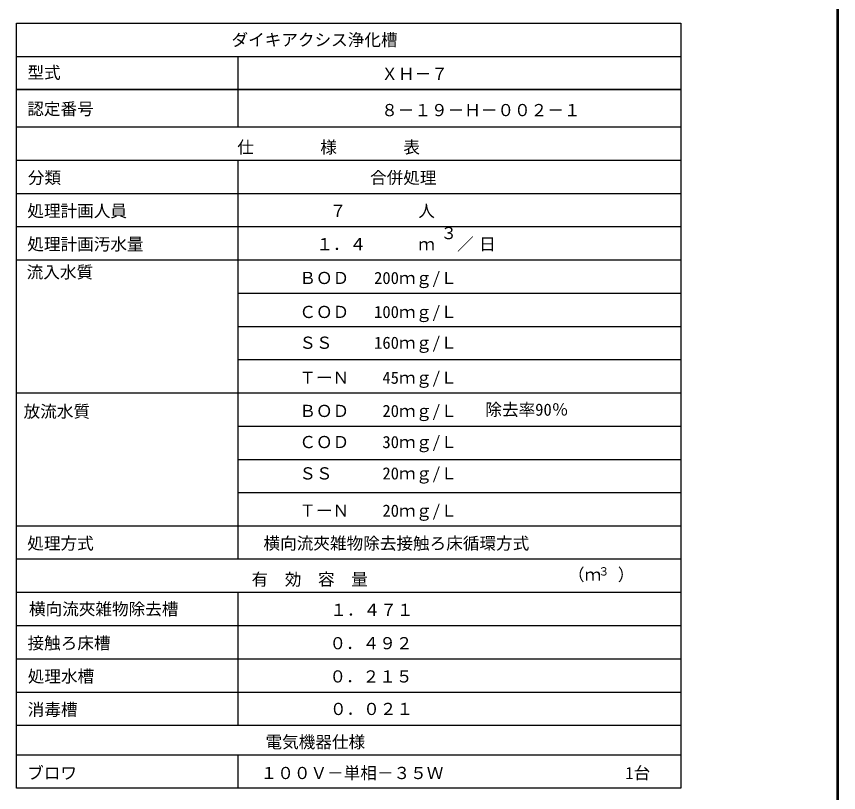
# Model space of a CAD drawing. Units: millimetres, scale not verified. Extents: x -8093 to 8093, y -5792 to 5792.
# Drawn here: x 3639 to 8093, y -2308 to 1895 of the extents above; entities that cross this region are included whole.
import ezdxf
from ezdxf.enums import TextEntityAlignment as Align

# ---------------------------------------------------------------- set-up
doc = ezdxf.new("R2010")
doc.units = ezdxf.units.MM
doc.header["$LTSCALE"] = 30
doc.layers.add('0-0_Axis_waku', color=7, linetype='Continuous', lineweight=25)
doc.layers.add('0-1_00クル-フ-0躯体', color=3, linetype='Continuous', lineweight=25)
doc.styles.add('ＭＳ ゴシック', font='')
doc.styles.get('ＭＳ ゴシック').set_extended_font_data('MS Gothic')

msp = doc.modelspace()

# ---------------------------------------------------------------- linework, layer by layer
at = {"layer": '0-0_Axis_waku'}
for p, q in [((8092.2, -5791.2), (8092.2, 5791.2)), ((8092.8, -5791.8), (8092.8, 5791.8)), ((8093.4, -5792.4), (8093.4, 5792.4)), ((8085, -5784), (8085, 5784)), ((8085.6, -5784.6), (8085.6, 5784.6)), ((8086.2, -5785.2), (8086.2, 5785.2)), ((8086.8, -5785.8), (8086.8, 5785.8)), ((8087.4, -5786.4), (8087.4, 5786.4)), ((8088, -5787), (8088, 5787)), ((8088.6, -5787.6), (8088.6, 5787.6)), ((8089.2, -5788.2), (8089.2, 5788.2)), ((8089.8, -5788.8), (8089.8, 5788.8)), ((8090.4, -5789.4), (8090.4, 5789.4)), ((8091, -5790), (8091, 5790)), ((8091.6, -5790.6), (8091.6, 5790.6))]:
    msp.add_line(p, q, dxfattribs=at)
at = {"layer": '0-1_00クル-フ-0躯体'}
for p, q in [((3638.95, 1858.62), (7238.95, 1858.62)), ((3638.95, 1296.49), (3638.95, 1858.62)), ((7238.95, 1858.62), (7238.95, 1296.49)), ((3638.95, 1678.62), (7238.95, 1678.62)), ((4838.95, 1678.62), (4838.95, 1296.49)), ((7238.95, 1498.62), (3638.95, 1498.62)), ((3638.95, 1498.62), (7238.95, 1498.62)), ((3638.95, 1296.49), (7238.95, 1296.49)), ((3638.95, -2284.1), (3638.95, 1296.49)), ((7238.95, 1296.49), (7238.95, -2284.1)), ((3638.95, 1116.49), (7238.95, 1116.49)), ((4838.95, 1116.49), (4838.95, -1043.51)), ((3638.95, 936.49), (7238.95, 936.49)), ((3638.95, 756.49), (7238.95, 756.49)), ((3638.95, 576.49), (7238.95, 576.49)), ((4838.95, 396.49), (7238.95, 396.49)), ((4838.95, 216.49), (7238.95, 216.49)), ((4838.95, 36.49), (7238.95, 36.49)), ((3638.95, -143.51), (7238.95, -143.51)), ((4838.95, -323.52), (7238.95, -323.52)), ((4838.95, -503.52), (7238.95, -503.52)), ((4838.95, -683.52), (7238.95, -683.52)), ((3638.94, -863.52), (7238.95, -863.52)), ((7238.94, -1043.51), (3638.94, -1043.51)), ((3638.94, -1223.51), (7238.94, -1223.51)), ((4838.94, -1223.51), (4838.94, -1943.51)), ((3638.94, -1403.51), (7238.94, -1403.51)), ((3638.94, -1583.51), (7238.94, -1583.51)), ((3638.94, -1763.51), (7238.94, -1763.51)), ((3638.94, -1943.51), (7238.94, -1943.51)), ((3638.95, -2104.1), (7238.95, -2104.1)), ((4838.95, -2104.1), (4838.95, -2284.1)), ((7238.95, -2284.1), (3638.95, -2284.1))]:
    msp.add_line(p, q, dxfattribs=at)

# ---------------------------------------------------------------- texts
at = {"layer": '0-1_00クル-フ-0躯体', "color": 4, "style": 'ＭＳ ゴシック'}
for s, height, p in [('ダイキアクシス浄化槽\u3000', 65.98, (4804.14, 1715.43)), ('型式', 65.98, (3698.58, 1537.83)), ('ＸＨ－７', 65.98, (5616.24, 1531.18)), ('認定番号', 65.98, (3697.69, 1341.58)), ('８－１９－Ｈ－００２－１', 65.98, (5615.36, 1334.92)), ('仕\u3000\u3000\u3000\u3000様\u3000\u3000\u3000\u3000表', 65.98, (4835.35, 1133.89)), ('分類', 65.98, (3700.75, 968.89)), ('合併処理', 65.98, (5554.75, 968.89)), ('処理計画人員\u3000', 65.98, (3697.75, 788.89)), ('７', 65.98, (5336.35, 788.89)), ('人', 65.98, (5816.35, 788.89)), ('３', 65.98, (5936.35, 668.89)), ('処理計画汚水量', 65.98, (3697.75, 608.89)), ('１．４', 65.98, (5264.14, 608.89)), ('ｍ', 65.98, (5816.35, 608.89)), ('／', 65.98, (6026.35, 608.89)), ('日', 65.98, (6146.35, 608.89)), ('流入水質', 65.98, (3694.47, 457.48)), ('ＢＯＤ\u3000 200ｍｇ/Ｌ', 65.98, (5171.9, 425.9)), ('ＣＯＤ\u3000 100ｍｇ/Ｌ', 65.98, (5171.9, 241.84)), ('ＳＳ\u3000\u3000 160ｍｇ/Ｌ', 65.98, (5171.9, 75.3)), ('ＴーＮ \u3000 45ｍｇ/Ｌ', 65.98, (5171.9, -114.1)), ('放流水質', 65.98, (3677.64, -296.67)), ('ＢＯＤ\u3000\u300020ｍｇ/Ｌ', 65.98, (5171.9, -294.11)), ('除去率90％', 65.98, (6179.62, -287.17)), ('ＣＯＤ\u3000\u300030ｍｇ/Ｌ', 65.98, (5171.9, -462.61)), ('ＳＳ\u3000\u3000\u300020ｍｇ/Ｌ', 65.98, (5171.9, -632.3)), ('ＴーＮ\u3000\u300020ｍｇ/Ｌ', 65.98, (5171.9, -834.11)), ('処理方式\u3000\u3000\u3000', 65.98, (3697.74, -1011.11)), ('横向流夾雑物除去接触ろ床循環方式', 65.98, (4977.58, -1011.11)), ('有\u3000効\u3000容\u3000量', 65.98, (4912.74, -1206.11)), ('（ｍ\u3000）', 65.98, (6627.38, -1180.34)), ('３', 43.99, (6791.54, -1145.91)), ('横向流夾雑物除去槽', 65.98, (3706.86, -1366.81)), ('１．４７１', 65.98, (5339.88, -1371.11)), ('接触ろ床槽', 65.98, (3698.94, -1551.12)), ('０．４９２', 65.98, (5335.02, -1551.84)), ('処理水槽', 65.98, (3700.14, -1731.12)), ('０．２１５', 65.98, (5335.02, -1731.84)), ('消毒槽', 65.98, (3700.14, -1911.11)), ('０．０２１', 65.98, (5337.78, -1907.78)), ('電気機器仕様', 65.98, (4988.35, -2086.7)), ('ブロワ', 65.98, (3697.15, -2254.7)), ('１００Ｖ－単相－３５Ｗ', 65.98, (4962.25, -2254.7)), ('1台', 65.98, (6938.05, -2254.7))]:
    msp.add_text(s, height=height, dxfattribs=at).set_placement(p, align=Align.BOTTOM_LEFT)

doc.saveas('drawing.dxf')
